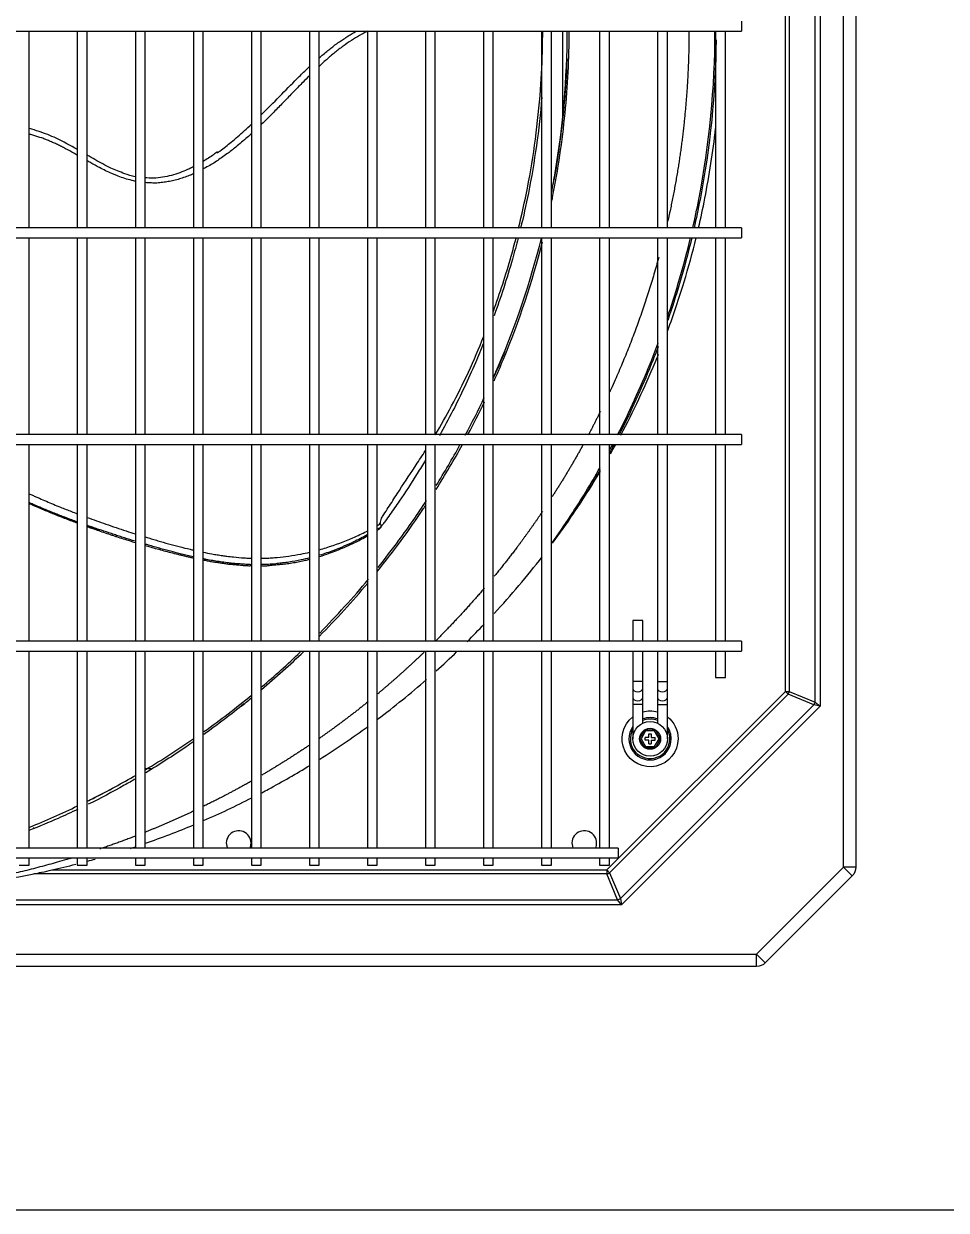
# Model space of a CAD drawing. Header units: millimetres. Extents: x 0 to 504600, y 0 to 118800.
# Drawn here: x 433801 to 434174.6, y 47238.4 to 47719.1 of the extents above; entities that cross this region are included whole.
import ezdxf

# ---------------------------------------------------------------- set-up
doc = ezdxf.new("R2010")
doc.units = ezdxf.units.MM
doc.header["$LTSCALE"] = 200
doc.layers.add('LG-AIRCON', color=240, linetype='Continuous')

# ---------------------------------------------------------------- blocks, each defined once
blk = doc.blocks.new('NEWUXB+UXA 1')
at = {"layer": 'LG-AIRCON', "color": 0}
for p, q in [((1547.77, 39.98), (1547.77, 721.54)), ((1552.77, 721.54), (1552.77, 39.98)), ((1536.25, 106.81), (1536.25, 654.71)), ((1538.37, 656.24), (1538.37, 105.28)), ((1524.22, 111.14), (1524.22, 650.37)), ((1525.77, 650.37), (1525.77, 111.14)), ((1506.43, 382.76), (1506.43, 380.76)), ((1506.43, 380.76), (1506.43, 378.76)), ((667.01, 378.76), (1506.43, 378.76)), ((1217.92, 299.01), (1217.92, 378.76)), ((1237.42, 378.76), (1237.42, 299.01)), ((1241.42, 299.01), (1241.42, 378.76)), ((1260.92, 378.76), (1260.92, 299.01)), ((1264.92, 299.01), (1264.92, 378.76)), ((1284.42, 378.76), (1284.42, 299.01)), ((1288.42, 299.01), (1288.42, 378.76)), ((1307.92, 378.76), (1307.92, 299.01)), ((1311.92, 299.01), (1311.92, 378.76)), ((1331.42, 378.76), (1331.42, 299.01)), ((1335.42, 299.01), (1335.42, 378.76)), ((1350.77, 378.58), (1350.77, 378.76)), ((1354.92, 378.76), (1354.92, 299.01)), ((1358.92, 299.01), (1358.92, 378.76)), ((1378.42, 378.76), (1378.42, 299.01)), ((1382.42, 299.01), (1382.42, 378.76)), ((1401.92, 378.76), (1401.92, 299.01)), ((1405.92, 299.01), (1405.92, 378.76)), ((1425.42, 378.76), (1425.42, 299.01)), ((1429.42, 299.01), (1429.42, 378.76)), ((1433.92, 378.76), (1433.92, 344.57)), ((1448.92, 378.76), (1448.92, 299.01)), ((1452.92, 299.01), (1452.92, 378.76)), ((1472.42, 378.76), (1472.42, 299.01)), ((1476.42, 299.01), (1476.42, 378.76)), ((1495.92, 378.76), (1495.92, 299.01)), ((1499.92, 299.01), (1499.92, 378.76)), ((1506.43, 299.01), (667.01, 299.01)), ((1506.43, 299.01), (1506.43, 297.01)), ((667.01, 295.01), (1506.43, 295.01)), ((1217.92, 215.26), (1217.92, 295.02)), ((1237.42, 295.02), (1237.42, 215.26)), ((1241.42, 215.26), (1241.42, 295.02)), ((1260.92, 295.02), (1260.92, 215.26)), ((1264.92, 215.26), (1264.92, 295.02)), ((1284.42, 295.02), (1284.42, 215.26)), ((1288.42, 215.26), (1288.42, 295.02)), ((1307.92, 295.02), (1307.92, 215.26)), ((1311.92, 215.26), (1311.92, 295.02)), ((1331.42, 295.02), (1331.42, 215.26)), ((1335.42, 215.26), (1335.42, 295.02)), ((1354.92, 295.02), (1354.92, 215.26)), ((1358.92, 215.26), (1358.92, 295.02)), ((1378.42, 295.02), (1378.42, 215.26)), ((1382.42, 215.26), (1382.42, 295.02)), ((1401.92, 295.02), (1401.92, 215.26)), ((1405.92, 215.26), (1405.92, 295.02)), ((1425.42, 295.02), (1425.42, 215.26)), ((1429.42, 215.26), (1429.42, 295.02)), ((1448.92, 295.02), (1448.92, 215.26)), ((1452.92, 215.26), (1452.92, 295.02)), ((1472.42, 295.01), (1472.42, 215.26)), ((1476.42, 215.26), (1476.42, 295.01)), ((1495.92, 295.01), (1495.92, 215.26)), ((1499.92, 215.26), (1499.92, 295.01)), ((1506.43, 297.01), (1506.43, 295.01)), ((1506.43, 215.26), (667.01, 215.26)), ((1506.43, 215.26), (1506.43, 213.26)), ((1506.43, 213.26), (1506.43, 211.26)), ((667.01, 211.26), (1506.43, 211.26)), ((1217.92, 131.52), (1217.92, 211.26)), ((1237.42, 211.26), (1237.42, 131.52)), ((1241.42, 131.52), (1241.42, 211.26)), ((1260.92, 211.26), (1260.92, 131.52)), ((1264.92, 131.52), (1264.92, 211.26)), ((1284.42, 211.26), (1284.42, 131.52)), ((1288.42, 131.52), (1288.42, 211.26)), ((1307.92, 211.26), (1307.92, 131.52)), ((1311.92, 131.52), (1311.92, 211.26)), ((1331.42, 211.26), (1331.42, 131.52)), ((1335.42, 131.52), (1335.42, 211.26)), ((1354.92, 211.26), (1354.92, 131.52)), ((1358.92, 131.52), (1358.92, 211.26)), ((1378.42, 211.26), (1378.42, 131.52)), ((1382.42, 131.52), (1382.42, 211.26)), ((1401.92, 211.26), (1401.92, 131.52)), ((1405.92, 131.52), (1405.92, 211.26)), ((1425.42, 211.26), (1425.42, 131.52)), ((1429.42, 131.52), (1429.42, 211.26)), ((1448.92, 211.26), (1448.92, 131.52)), ((1452.92, 131.52), (1452.92, 211.26)), ((1472.42, 211.26), (1472.42, 131.51)), ((1476.42, 131.51), (1476.42, 211.26)), ((1495.92, 211.26), (1495.92, 131.51)), ((1499.92, 131.51), (1499.92, 211.26)), ((1462.42, 139.96), (1462.42, 131.51)), ((1466.42, 139.96), (1462.42, 139.96)), ((1466.42, 131.51), (1466.42, 139.96)), ((1506.43, 131.51), (667.01, 131.51)), ((1506.43, 131.51), (1506.43, 129.51)), ((667.01, 127.51), (1506.43, 127.51)), ((1217.92, 47.76), (1217.92, 127.51)), ((1237.42, 127.51), (1237.42, 47.76)), ((1241.42, 47.76), (1241.42, 127.51)), ((1260.92, 127.51), (1260.92, 47.76)), ((1264.92, 47.76), (1264.92, 127.51)), ((1284.42, 127.51), (1284.42, 47.76)), ((1288.42, 47.76), (1288.42, 127.51)), ((1307.92, 127.51), (1307.92, 47.76)), ((1311.92, 47.76), (1311.92, 127.51)), ((1331.42, 127.51), (1331.42, 47.76)), ((1335.42, 47.76), (1335.42, 127.51)), ((1354.92, 127.51), (1354.92, 47.76)), ((1358.92, 47.76), (1358.92, 127.51)), ((1378.42, 127.51), (1378.42, 47.76)), ((1382.42, 47.76), (1382.42, 127.51)), ((1401.92, 127.51), (1401.92, 47.76)), ((1405.92, 47.76), (1405.92, 127.51)), ((1425.42, 127.51), (1425.42, 47.76)), ((1429.42, 47.76), (1429.42, 127.51)), ((1448.92, 127.51), (1448.92, 47.76)), ((1452.92, 47.76), (1452.92, 127.51)), ((1462.42, 127.51), (1462.42, 115.26)), ((1466.42, 115.26), (1466.42, 127.51)), ((1472.42, 127.51), (1472.42, 115.26)), ((1476.42, 115.26), (1476.42, 127.51)), ((1495.92, 127.51), (1495.92, 116.85)), ((1499.92, 116.85), (1499.92, 127.51)), ((1506.43, 129.51), (1506.43, 127.51)), ((1495.92, 116.85), (1499.92, 116.85)), ((1451.94, 38.87), (1524.22, 111.14)), ((1466.42, 115.26), (1462.42, 115.26)), ((1462.42, 115.26), (1462.42, 112.43)), ((1462.42, 112.43), (1462.42, 108.77)), ((1466.42, 112.43), (1466.42, 115.26)), ((1466.42, 108.77), (1466.42, 112.43)), ((1466.42, 112.43), (1466.42, 112.43)), ((1472.42, 115.26), (1476.42, 115.26)), ((1472.42, 115.26), (1472.42, 112.43)), ((1472.42, 112.43), (1472.42, 108.77)), ((1476.42, 112.43), (1476.42, 115.26)), ((1476.42, 108.77), (1476.42, 112.43)), ((1524.22, 111.14), (1525.32, 110.04)), ((1524.22, 111.14), (1525.77, 111.14)), ((1525.77, 111.14), (1536.25, 106.81)), ((1525.32, 110.04), (1453.04, 37.77)), ((1462.42, 108.77), (1462.42, 105.94)), ((1462.42, 105.94), (1462.42, 92.01)), ((1466.42, 105.94), (1462.42, 105.94)), ((1466.42, 108.77), (1466.42, 108.77)), ((1466.42, 105.94), (1466.42, 108.77)), ((1466.42, 98.33), (1466.42, 105.94)), ((1472.42, 108.77), (1472.42, 105.94)), ((1472.42, 105.94), (1472.42, 98.33)), ((1472.42, 105.94), (1476.42, 105.94)), ((1476.42, 105.94), (1476.42, 108.77)), ((1476.42, 92.01), (1476.42, 105.94)), ((1535.79, 105.71), (1525.32, 110.04)), ((1536.25, 106.81), (1538.37, 105.28)), ((1457.38, 27.29), (1535.79, 105.71)), ((1538.37, 105.28), (1457.8, 24.72)), ((1538.37, 105.28), (1535.79, 105.71)), ((1465.17, 92.01), (1467.3, 95.69)), ((1467.3, 88.33), (1465.17, 92.01)), ((1465.17, 92.01), (1465.75, 92.01)), ((1467.59, 95.19), (1465.75, 92.01)), ((1465.75, 92.01), (1467.59, 88.83)), ((1467.3, 95.69), (1471.55, 95.69)), ((1467.3, 95.69), (1467.59, 95.19)), ((1468.92, 92.51), (1467.42, 92.51)), ((1467.42, 91.51), (1467.42, 92.51)), ((1468.92, 91.51), (1467.42, 91.51)), ((1471.26, 95.19), (1467.59, 95.19)), ((1468.92, 92.51), (1468.92, 94.01)), ((1468.92, 94.01), (1469.92, 94.01)), ((1468.92, 90.01), (1468.92, 91.51)), ((1469.92, 94.01), (1469.92, 92.51)), ((1469.92, 92.51), (1471.42, 92.51)), ((1469.92, 91.51), (1469.92, 90.01)), ((1469.92, 91.51), (1471.42, 91.51)), ((1471.26, 95.19), (1471.55, 95.69)), ((1473.1, 92.01), (1471.26, 95.19)), ((1471.26, 88.83), (1473.1, 92.01)), ((1471.42, 91.51), (1471.42, 92.51)), ((1471.55, 95.69), (1473.67, 92.01)), ((1473.67, 92.01), (1471.55, 88.33)), ((1473.1, 92.01), (1473.67, 92.01)), ((1467.3, 88.33), (1467.59, 88.83)), ((1471.55, 88.33), (1467.3, 88.33)), ((1467.59, 88.83), (1471.26, 88.83)), ((1468.92, 90.01), (1469.92, 90.01)), ((1471.26, 88.83), (1471.55, 88.33)), ((1264.92, 79.94), (1267.3, 79.94)), ((1219.67, 56.06), (1219.67, 55.94)), ((1456.43, 47.76), (717.01, 47.76)), ((717.01, 43.76), (1456.43, 43.76)), ((1217.92, 40.85), (1217.92, 43.77)), ((1237.42, 43.77), (1237.42, 40.85)), ((1241.42, 40.85), (1241.42, 43.77)), ((1260.92, 43.77), (1260.92, 40.85)), ((1264.92, 40.85), (1264.92, 43.77)), ((1284.42, 43.77), (1284.42, 40.85)), ((1288.42, 40.85), (1288.42, 43.77)), ((1307.92, 43.77), (1307.92, 40.85)), ((1311.92, 40.85), (1311.92, 43.77)), ((1331.42, 43.77), (1331.42, 40.85)), ((1335.42, 40.85), (1335.42, 43.77)), ((1354.92, 43.77), (1354.92, 40.85)), ((1358.92, 40.85), (1358.92, 43.77)), ((1378.42, 43.77), (1378.42, 40.85)), ((1382.42, 40.85), (1382.42, 43.77)), ((1401.92, 43.77), (1401.92, 40.85)), ((1405.92, 40.85), (1405.92, 43.77)), ((1425.42, 43.77), (1425.42, 40.85)), ((1429.42, 40.85), (1429.42, 43.77)), ((1448.92, 43.77), (1448.92, 40.85)), ((1452.92, 40.85), (1452.92, 43.77)), ((1456.43, 47.76), (1456.43, 45.76)), ((1456.43, 45.76), (1456.43, 43.76)), ((1213.92, 40.85), (1217.92, 40.85)), ((1227.1, 38.87), (1451.94, 38.87)), ((1237.42, 40.85), (1241.42, 40.85)), ((1260.92, 40.85), (1264.92, 40.85)), ((1284.42, 40.85), (1288.42, 40.85)), ((1307.92, 40.85), (1311.92, 40.85)), ((1331.42, 40.85), (1335.42, 40.85)), ((1354.92, 40.85), (1358.92, 40.85)), ((1378.42, 40.85), (1382.42, 40.85)), ((1401.92, 40.85), (1405.92, 40.85)), ((1425.42, 40.85), (1429.42, 40.85)), ((1448.92, 40.85), (1452.92, 40.85)), ((1451.94, 38.87), (1451.94, 37.32)), ((1451.94, 38.87), (1453.04, 37.77)), ((1512.56, 4.76), (1547.77, 39.98)), ((1551.31, 36.44), (1547.77, 39.98)), ((1552.77, 39.98), (1547.77, 39.98)), ((1451.94, 37.32), (1219.81, 37.32)), ((1456.28, 26.84), (1451.94, 37.32)), ((1453.04, 37.77), (1457.38, 27.29)), ((1551.31, 36.44), (1516.09, 1.22)), ((1457.8, 24.72), (715.64, 24.72)), ((717.16, 26.84), (1456.28, 26.84)), ((1457.8, 24.72), (1456.28, 26.84)), ((1457.38, 27.29), (1457.8, 24.72)), ((661.12, 4.76), (1512.56, 4.76)), ((1516.09, 1.22), (1512.56, 4.76)), ((1512.56, -0.24), (1512.56, 4.76)), ((1512.56, -0.24), (661.12, -0.24))]:
    blk.add_line(p, q, dxfattribs=at)
for radius in [7, 4.25, 4.25]:
    blk.add_circle((1469.42, 92.01), radius, dxfattribs=at)
at = {"layer": 'LG-AIRCON', "color": 0, "extrusion": (0, 0, -1)}
for centre, radius, start, end in [((-1469.42, 92.01), 11.33, 74.6494, 105.3562), ((-1469.42, 92.01), 11.33, 180, 51.8513), ((-1469.42, 92.01), 11.33, 128.1545, 180), ((-1547.77, 39.98), 5, 180, 225), ((-1512.56, 4.76), 5, 225, 270)]:
    blk.add_arc(centre, radius, start, end, dxfattribs=at)
at = {"layer": 'LG-AIRCON', "color": 0}
for centre, radius, start, end in [((1469.42, 92.01), 8.57, 144.8101, 0), ((1469.42, 92.01), 8.57, 69.5025, 110.5031), ((1469.42, 92.01), 8, 67.978, 112.0273), ((1469.42, 92.01), 8.57, 0, 35.1956), ((1469.42, 92.01), 8, 151.048, 0), ((1469.42, 92.01), 8, 0, 28.9576), ((1302.77, 49.76), 5, 0, 203.5742), ((1442.77, 49.76), 5, 0, 203.5742), ((1302.77, 49.76), 5, 336.4198, 0), ((1442.77, 49.76), 5, 336.4198, 0)]:
    blk.add_arc(centre, radius, start, end, dxfattribs=at)
for centre, major_axis, ratio, start_param, end_param in [((1464.42, 112.43), (2, 0), 0.707107, 3.141688, 6.283185), ((1474.42, 112.43), (-2, 0), 0.707107, 0, 3.141582), ((1524.22, 111.14), (0.84, 2.03), 0.678598, 4.438375, 4.986403), ((1464.42, 108.77), (2, 0), 0.707107, 3.141688, 6.283185), ((1474.42, 108.77), (-2, 0), 0.707107, 0, 3.141582), ((1534.69, 106.81), (0.84, 2.03), 0.678598, 4.438375, 4.986403), ((1451.94, 38.87), (2.03, 0.84), 0.678598, 4.438375, 4.986403), ((1456.28, 28.39), (2.03, 0.84), 0.678598, 4.438375, 4.986403)]:
    blk.add_ellipse(centre, major_axis=major_axis, ratio=ratio, start_param=start_param, end_param=end_param, dxfattribs=at)
for points, degree, knots in [([(1354.9, 378.69), (1354.69, 378.58), (1353.93, 378.16), (1351.99, 377.15), (1349.2, 375.42), (1346.42, 373.61), (1344.2, 372), (1342.56, 370.67), (1340.85, 369.33), (1338.55, 367.41), (1336.7, 365.68), (1335.39, 364.47), (1335.19, 364.28)], 3, [0, 0, 0, 0, 0.027943, 0.10421, 0.260821, 0.424514, 0.509308, 0.596234, 0.685433, 0.776919, 0.966618, 1, 1, 1, 1]), ([(1335.32, 367.85), (1335.87, 368.34), (1337.06, 369.38), (1338.79, 370.74), (1340.53, 372.13), (1341.9, 373.23), (1343.1, 374.06), (1344.27, 374.84), (1345.72, 375.78), (1347.45, 376.95), (1349.08, 377.93), (1350.17, 378.49), (1350.63, 378.73)], 3, [0, 0, 0, 0, 0.119842, 0.254635, 0.356402, 0.474349, 0.53404, 0.591346, 0.699699, 0.80695, 0.918859, 1, 1, 1, 1]), ([(1416.14, 298.85), (1417.47, 304.23), (1421.53, 322.64), (1424.81, 347.28), (1425.83, 368.68), (1425.92, 376.6), (1425.92, 378.72)], 3, [0, 0, 0, 0, 0.209256, 0.70895, 0.922499, 1, 1, 1, 1]), ([(1429.52, 309.39), (1429.67, 310.09), (1432.08, 322.01), (1435.51, 345.07), (1436.64, 367.64), (1436.67, 378.76)], 3, [0, 0, 0, 0, 0.030497, 0.522381, 1, 1, 1, 1]), ([(1429.52, 313.31), (1430.04, 315.97), (1430.52, 318.64), (1434.18, 340.29), (1435.82, 359.52), (1435.87, 378.76)], 3, [0, 0, 0, 0, 0.123641, 0.123641, 1, 1, 1, 1]), ([(1485.18, 378.78), (1485.12, 359.94), (1483.22, 341.92), (1481.27, 323.31), (1476.95, 303.36), (1476.58, 301.75)], 2, [0, 0, 0, 0.476293, 0.476293, 0.957641, 1, 1, 1]), ([(1486.71, 298.95), (1487.59, 302.78), (1488.4, 306.62), (1493.5, 332.97), (1495.69, 355.74), (1495.68, 378.76)], 3, [0, 0, 0, 0, 0.145944, 0.145944, 1, 1, 1, 1]), ([(1496.17, 375.19), (1495.95, 353.37), (1493.77, 331.78), (1488.9, 306.59), (1488.09, 302.76), (1487.23, 298.95)], 3, [0, 0, 0, 0, 0.847951, 0.847951, 1, 1, 1, 1]), ([(1435.71, 367.8), (1435.48, 360.98), (1434.55, 346.46), (1432.44, 329.95), (1430.83, 320.44), (1430.51, 318.63)], 3, [0, 0, 0, 0, 0.418794, 0.889529, 1, 1, 1, 1]), ([(1311.93, 344.82), (1314.43, 347.27), (1319.23, 352.16), (1324.63, 357.65), (1328.21, 361.22), (1329.83, 362.82), (1330.89, 363.81), (1331.35, 364.24)], 3, [0, 0, 0, 0, 0.385626, 0.753213, 0.842552, 0.93214, 1, 1, 1, 1]), ([(1331.29, 360.52), (1330.47, 359.7), (1328.45, 357.66), (1325.22, 354.38), (1321.63, 350.6), (1317.91, 346.82), (1314.79, 343.64), (1312.77, 341.7), (1312.03, 341), (1311.95, 340.92)], 3, [0, 0, 0, 0, 0.125555, 0.309825, 0.499209, 0.692755, 0.88888, 0.987499, 1, 1, 1, 1]), ([(1425.54, 351.82), (1424.47, 338.74), (1421.96, 320.91), (1418.11, 303.55), (1416.97, 298.85)], 3, [0, 0, 0, 0, 0.72671, 1, 1, 1, 1]), ([(1237.47, 330.73), (1234.64, 332.35), (1229.63, 335.14), (1222.98, 337.77), (1219.28, 338.87), (1217.95, 339.21)], 3, [0, 0, 0, 0, 0.458843, 0.806234, 1, 1, 1, 1]), ([(1237.44, 328.45), (1236.96, 328.73), (1235.39, 329.62), (1233.27, 330.79), (1231.06, 331.92), (1229.45, 332.76), (1227.82, 333.49), (1226.2, 334.17), (1224.61, 334.85), (1222.48, 335.62), (1220.33, 336.27), (1218.65, 336.77), (1218.03, 336.91), (1217.95, 336.93)], 3, [0, 0, 0, 0, 0.077204, 0.254342, 0.340841, 0.425858, 0.509543, 0.591788, 0.672639, 0.752568, 0.90997, 0.988258, 1, 1, 1, 1]), ([(1307.96, 337.17), (1307.4, 336.66), (1306.08, 335.47), (1303.93, 333.67), (1301.22, 331.39), (1298.56, 329.28), (1295.87, 327.46), (1293.76, 325.98), (1291.62, 324.6), (1289.82, 323.62), (1288.77, 323.07), (1288.46, 322.91)], 3, [0, 0, 0, 0, 0.094024, 0.221201, 0.347613, 0.535124, 0.642971, 0.749438, 0.854421, 0.957762, 1, 1, 1, 1]), ([(1293.9, 329.24), (1293.91, 329.25), (1294.34, 329.54), (1295.58, 330.4), (1297.51, 331.92), (1299.9, 333.91), (1302.47, 335.99), (1305.19, 338.44), (1307.02, 340.14), (1307.96, 341.01)], 3, [0, 0, 0, 0, 0.002858, 0.08431, 0.248695, 0.400985, 0.592605, 0.790616, 1, 1, 1, 1]), ([(1489.05, 299.01), (1489.97, 302.98), (1490.82, 306.97), (1493.44, 320.35), (1494.89, 329.76), (1495.94, 339.22)], 3, [0, 0, 0, 0, 0.299326, 0.299326, 1, 1, 1, 1]), ([(1260.9, 319.74), (1259.45, 320.03), (1256.98, 320.75), (1253.75, 322.06), (1250.76, 323.3), (1246.68, 325.44), (1243.51, 327.24), (1241.42, 328.45)], 3, [0, 0, 0, 0, 0.208732, 0.356653, 0.488303, 0.660296, 1, 1, 1, 1]), ([(1294.25, 329.85), (1293.72, 329.44), (1291.84, 328.06), (1289.87, 326.78), (1288.43, 325.92)], 3, [0, 0, 0, 0, 0.28577, 1, 1, 1, 1]), ([(1260.91, 317.89), (1260.9, 317.89), (1260.42, 318), (1259.01, 318.37), (1256.68, 318.94), (1254.45, 319.76), (1252.71, 320.49), (1251, 321.19), (1248.87, 322.14), (1246.95, 323.17), (1245.52, 323.9), (1244.32, 324.53), (1242.95, 325.3), (1241.88, 325.9), (1241.4, 326.18)], 3, [0, 0, 0, 0, 0.000307, 0.069625, 0.205797, 0.339553, 0.402552, 0.471291, 0.600394, 0.730439, 0.778613, 0.826604, 0.921935, 1, 1, 1, 1]), ([(1284.46, 323.74), (1283.93, 323.47), (1281.36, 322.23), (1276.44, 320.35), (1270.54, 319.07), (1266.6, 319.17), (1265.16, 319.25), (1264.93, 319.26)], 3, [0, 0, 0, 0, 0.091078, 0.435961, 0.796088, 0.966556, 1, 1, 1, 1]), ([(1284.57, 320.94), (1283.97, 320.67), (1282.63, 320.12), (1280.49, 319.42), (1278.27, 318.62), (1276, 318.01), (1273.68, 317.68), (1271.41, 317.32), (1269.13, 317.11), (1266.96, 317.21), (1265.57, 317.28), (1264.94, 317.33)], 3, [0, 0, 0, 0, 0.100623, 0.222543, 0.342161, 0.459725, 0.575101, 0.688288, 0.799557, 0.908969, 1, 1, 1, 1]), ([(1405.93, 238.25), (1406.65, 239.88), (1407.36, 241.52), (1415.19, 259.91), (1421, 277.21), (1425.43, 294.86)], 3, [0, 0, 0, 0, 0.089342, 0.089342, 1, 1, 1, 1]), ([(1405.95, 265.25), (1408.58, 272.51), (1411.76, 282.35), (1414.5, 292.41), (1415.14, 294.88)], 3, [0, 0, 0, 0, 0.755195, 1, 1, 1, 1]), ([(1415.97, 294.88), (1415.24, 292.03), (1412.34, 281.32), (1408.94, 270.85), (1406.2, 263.32)], 3, [0, 0, 0, 0, 0.264623, 1, 1, 1, 1]), ([(1406.24, 237), (1407.54, 239.92), (1415.41, 258.21), (1421.7, 277.15), (1425.83, 293.33)], 3, [0, 0, 0, 0, 0.160817, 1, 1, 1, 1]), ([(1476.49, 262.87), (1478.03, 267.39), (1479.48, 271.95), (1482.65, 282.63), (1484.3, 288.79), (1485.79, 294.99)], 3, [0, 0, 0, 0, 0.430505, 0.430505, 1, 1, 1, 1]), ([(1486.3, 294.99), (1484.81, 288.76), (1483.16, 282.58), (1479.86, 271.45), (1478.26, 266.47), (1476.56, 261.54)], 3, [0, 0, 0, 0, 0.548613, 0.548613, 1, 1, 1, 1]), ([(1476.56, 257.41), (1478.96, 263.89), (1481.17, 270.45), (1484.97, 282.98), (1486.6, 288.94), (1488.08, 294.95)], 3, [0, 0, 0, 0, 0.529964, 0.529964, 1, 1, 1, 1]), ([(1472.91, 287.02), (1465.5, 259.81), (1453.36, 233.2), (1453.01, 232.43)], 2, [0, 0, 0, 0.971318, 1, 1, 1]), ([(1382.43, 215.21), (1384.67, 218.94), (1391.71, 231.36), (1398.11, 245.2), (1402.07, 255.09)], 3, [0, 0, 0, 0, 0.313026, 1, 1, 1, 1]), ([(1402, 252.33), (1400.91, 249.64), (1396.98, 240.22), (1390.98, 227.55), (1385.95, 218.1), (1384.12, 214.8)], 3, [0, 0, 0, 0, 0.20204, 0.712602, 1, 1, 1, 1]), ([(1456.28, 215.16), (1461.08, 224.54), (1465.46, 234.11), (1470.55, 246.68), (1471.65, 249.51), (1472.72, 252.35)], 3, [0, 0, 0, 0, 0.775972, 0.775972, 1, 1, 1, 1]), ([(1472.72, 250.92), (1471.8, 248.52), (1470.87, 246.14), (1465.97, 234.05), (1461.62, 224.52), (1456.85, 215.17)], 3, [0, 0, 0, 0, 0.196664, 0.196664, 1, 1, 1, 1]), ([(1410.59, 249.14), (1409.78, 247.13), (1408.95, 245.13), (1407.55, 241.84), (1406.98, 240.53), (1406.41, 239.23)], 3, [0, 0, 0, 0, 0.603583, 0.603583, 1, 1, 1, 1]), ([(1457.56, 215.06), (1462.67, 224.68), (1467.31, 234.5), (1471.95, 245.63), (1472.41, 246.76), (1472.87, 247.89)], 3, [0, 0, 0, 0, 0.898721, 0.898721, 1, 1, 1, 1]), ([(1360.11, 179.32), (1360.19, 179.67), (1360.36, 180.36), (1360.61, 181.36), (1361.07, 182.14), (1362.03, 183.55), (1364, 186.66), (1368.19, 193.16), (1372.99, 200.42), (1376.86, 206.3), (1378.26, 208.5), (1378.43, 208.76)], 3, [0, 0, 0, 0, 0.026574, 0.052398, 0.07684, 0.101042, 0.19778, 0.390665, 0.777166, 0.973059, 1, 1, 1, 1]), ([(1378.47, 204.98), (1377.35, 203.1), (1373.85, 197.38), (1369.13, 190.14), (1364.71, 183.77), (1362.6, 180.83), (1361.6, 179.45), (1361.1, 178.77), (1360.71, 178.23), (1360.46, 177.89), (1360.34, 177.72)], 3, [0, 0, 0, 0, 0.193011, 0.597473, 0.797642, 0.897669, 0.922678, 0.947762, 0.973571, 1, 1, 1, 1]), ([(1429.78, 171.36), (1432.35, 175.01), (1434.87, 178.7), (1441.48, 188.83), (1445.42, 195.31), (1449.14, 201.89)], 3, [0, 0, 0, 0, 0.370188, 0.370188, 1, 1, 1, 1]), ([(1429.85, 171.22), (1432.79, 175.18), (1435.65, 179.21), (1442.22, 188.9), (1445.86, 194.63), (1449.33, 200.45)], 3, [0, 0, 0, 0, 0.422833, 0.422833, 1, 1, 1, 1]), ([(1217.91, 191.31), (1218.36, 191.1), (1219.28, 190.68), (1220.66, 190.07), (1222.53, 189.25), (1224.88, 188.22), (1227.74, 187.02), (1231.13, 185.63), (1234.33, 184.38), (1236.59, 183.5), (1237.37, 183.2), (1237.4, 183.19)], 3, [0, 0, 0, 0, 0.070882, 0.143029, 0.215353, 0.360694, 0.507284, 0.65552, 0.881297, 0.995844, 1, 1, 1, 1]), ([(1237.41, 179.88), (1236.69, 180.15), (1234.7, 180.89), (1231.97, 181.9), (1229.82, 182.75), (1228.74, 183.17), (1228.04, 183.45), (1226.81, 183.93), (1225.05, 184.64), (1222.63, 185.65), (1220.39, 186.59), (1218.71, 187.32), (1218.05, 187.61), (1217.91, 187.67)], 3, [0, 0, 0, 0, 0.110249, 0.30429, 0.414663, 0.441856, 0.468899, 0.522804, 0.630661, 0.738484, 0.897586, 0.977321, 1, 1, 1, 1]), ([(1359.25, 161.47), (1362.13, 165.06), (1364.94, 168.72), (1371.57, 177.7), (1375.31, 183.08), (1378.89, 188.56)], 3, [0, 0, 0, 0, 0.412944, 0.412944, 1, 1, 1, 1]), ([(1217.84, 187.4), (1218.07, 187.29), (1219.07, 186.85), (1221.64, 185.74), (1224.75, 184.39), (1227.92, 183.13), (1231.11, 181.82), (1234.27, 180.63), (1236.62, 179.74), (1237.34, 179.47)], 3, [0, 0, 0, 0, 0.035831, 0.156082, 0.398998, 0.517715, 0.642232, 0.890087, 1, 1, 1, 1]), ([(1221.93, 185.52), (1220.95, 185.94), (1219.6, 186.53), (1218.26, 187.12), (1217.89, 187.28)], 3, [0, 0, 0, 0, 0.728195, 1, 1, 1, 1]), ([(1237.39, 179.45), (1236.65, 179.72), (1234.74, 180.42), (1232.23, 181.4), (1229.85, 182.29), (1227.99, 183.05), (1226.74, 183.55), (1226.09, 183.81)], 3, [0, 0, 0, 0, 0.196091, 0.504065, 0.667037, 0.825182, 1, 1, 1, 1]), ([(1359.03, 159.93), (1365.63, 168.11), (1372.14, 176.96), (1378.22, 186.1), (1378.48, 186.5)], 3, [0, 0, 0, 0, 0.956703, 1, 1, 1, 1]), ([(1425.85, 184.13), (1420.86, 176.71), (1415.48, 169.55), (1411.03, 163.63), (1406.3, 157.86)], 2, [0, 0, 0, 0.54354, 0.54354, 1, 1, 1]), ([(1241.1, 178.11), (1241.79, 177.86), (1243.25, 177.33), (1245.55, 176.53), (1248.05, 175.68), (1250.25, 174.95), (1252.03, 174.36), (1253.79, 173.77), (1256.02, 173.06), (1258.56, 172.29), (1260.18, 171.76), (1260.9, 171.54)], 3, [0, 0, 0, 0, 0.106636, 0.222153, 0.350225, 0.487307, 0.555402, 0.620328, 0.754292, 0.892522, 1, 1, 1, 1]), ([(1241.39, 181.7), (1243.92, 180.77), (1249.18, 178.91), (1255.68, 176.71), (1259.66, 175.43), (1260.89, 175.04)], 3, [0, 0, 0, 0, 0.392077, 0.811574, 1, 1, 1, 1]), ([(1260.89, 172.07), (1260.51, 172.18), (1258.7, 172.74), (1256.18, 173.54), (1253.36, 174.44), (1250.59, 175.34), (1247.84, 176.25), (1245.12, 177.16), (1243.2, 177.83), (1241.96, 178.26), (1241.39, 178.46)], 3, [0, 0, 0, 0, 0.058131, 0.276801, 0.38489, 0.492081, 0.703222, 0.807686, 0.911908, 1, 1, 1, 1]), ([(1246.57, 176.22), (1246.5, 176.24), (1245.17, 176.7), (1243.56, 177.24), (1242.02, 177.78), (1241.74, 177.88)], 3, [0, 0, 0, 0, 0.040327, 0.827368, 1, 1, 1, 1]), ([(1359.03, 178.43), (1359.16, 178.52), (1359.53, 178.79), (1359.88, 179.11), (1360.11, 179.32)], 3, [0, 0, 0, 0, 0.331104, 1, 1, 1, 1]), ([(1360.33, 177.71), (1360.36, 177.75), (1360.42, 177.86), (1360.49, 178.07), (1360.5, 178.4), (1360.41, 178.84), (1360.21, 179.15), (1360.11, 179.32)], 3, [0, 0, 0, 0, 0.102402, 0.258465, 0.466849, 0.719753, 1, 1, 1, 1]), ([(1264.91, 173.79), (1265.17, 173.72), (1266.14, 173.42), (1267.83, 172.91), (1270.72, 172.05), (1275.79, 170.6), (1280.6, 169.36), (1283.97, 168.58), (1284.4, 168.48)], 3, [0, 0, 0, 0, 0.039194, 0.150797, 0.262751, 0.486275, 0.933521, 1, 1, 1, 1]), ([(1335.54, 168.63), (1336.43, 168.88), (1341.24, 170.29), (1347.67, 172.76), (1352.92, 175.21), (1354.82, 176.17), (1354.94, 176.23)], 3, [0, 0, 0, 0, 0.121266, 0.668621, 0.979814, 1, 1, 1, 1]), ([(1355.03, 174.71), (1354.97, 174.67), (1353.11, 173.66), (1348.74, 171.42), (1343.19, 169.01), (1338.47, 167.3), (1336.53, 166.67), (1335.56, 166.38)], 3, [0, 0, 0, 0, 0.010582, 0.321113, 0.730476, 0.868185, 1, 1, 1, 1]), ([(1335.56, 165.87), (1336.89, 166.27), (1340.32, 167.42), (1346, 169.7), (1351.14, 172.14), (1354.18, 173.82), (1355.07, 174.31)], 3, [0, 0, 0, 0, 0.181912, 0.480052, 0.847521, 1, 1, 1, 1]), ([(1284.41, 165.75), (1283.58, 165.94), (1282, 166.31), (1279.67, 166.86), (1276.67, 167.6), (1273.7, 168.39), (1270.73, 169.19), (1268.51, 169.82), (1266.56, 170.39), (1265.35, 170.75), (1264.87, 170.89)], 3, [0, 0, 0, 0, 0.126783, 0.241423, 0.355835, 0.584275, 0.698035, 0.812172, 0.926337, 1, 1, 1, 1]), ([(1264.92, 170.37), (1265.59, 170.17), (1267.17, 169.68), (1269.71, 168.98), (1272.48, 168.24), (1275.27, 167.45), (1277.39, 166.96), (1278.81, 166.6), (1279.74, 166.37), (1280.9, 166.09), (1282.32, 165.76), (1283.48, 165.5), (1284.18, 165.35), (1284.39, 165.3)], 3, [0, 0, 0, 0, 0.10459, 0.246966, 0.391127, 0.532434, 0.678968, 0.715286, 0.750993, 0.821695, 0.893543, 0.967312, 1, 1, 1, 1]), ([(1288.37, 167.62), (1289.53, 167.37), (1291.42, 166.99), (1294.06, 166.56), (1296.11, 166.25), (1298.3, 165.92), (1301.23, 165.6), (1304.31, 165.33), (1306.74, 165.2), (1307.7, 165.17), (1307.93, 165.17)], 3, [0, 0, 0, 0, 0.1808, 0.293517, 0.405944, 0.495664, 0.629909, 0.853203, 0.965022, 1, 1, 1, 1]), ([(1288.4, 164.49), (1288.94, 164.38), (1290.08, 164.13), (1291.79, 163.82), (1293.52, 163.57), (1295.15, 163.35), (1296.46, 163.14), (1297.48, 162.97), (1298.49, 162.79), (1299.71, 162.7), (1301.22, 162.62), (1302.69, 162.5), (1304.23, 162.32), (1305.7, 162.16), (1306.97, 162.15), (1307.7, 162.16), (1307.92, 162.16)], 3, [0, 0, 0, 0, 0.08446, 0.176629, 0.264484, 0.350261, 0.426297, 0.466946, 0.507498, 0.582256, 0.653111, 0.737321, 0.806024, 0.888492, 0.966184, 1, 1, 1, 1]), ([(1307.93, 162.56), (1307.58, 162.57), (1306.45, 162.61), (1304.58, 162.79), (1302.3, 162.91), (1300.34, 163.02), (1298.72, 163.28), (1296.98, 163.52), (1294.82, 163.78), (1292.23, 164.17), (1290.35, 164.56), (1289.16, 164.79), (1288.75, 164.86), (1288.5, 164.91), (1288.41, 164.93)], 3, [0, 0, 0, 0, 0.054776, 0.173369, 0.287928, 0.402412, 0.470581, 0.53763, 0.669358, 0.801948, 0.936542, 0.961476, 0.986316, 1, 1, 1, 1]), ([(1311.93, 162.17), (1312.18, 162.16), (1312.7, 162.13), (1313.65, 162.07), (1314.88, 162.2), (1316.52, 162.41), (1318.29, 162.6), (1320.36, 162.76), (1322.57, 163), (1325, 163.38), (1327.46, 163.83), (1329.63, 164.29), (1330.96, 164.6), (1331.5, 164.74)], 3, [0, 0, 0, 0, 0.035227, 0.076198, 0.146127, 0.2149, 0.311532, 0.401862, 0.521092, 0.648153, 0.778693, 0.909823, 1, 1, 1, 1]), ([(1311.95, 165.16), (1312.6, 165.16), (1314.01, 165.17), (1316.17, 165.29), (1319.23, 165.62), (1323.23, 166.01), (1327.6, 166.75), (1330.36, 167.34), (1331.55, 167.61)], 3, [0, 0, 0, 0, 0.09395, 0.203638, 0.315795, 0.550433, 0.803029, 1, 1, 1, 1]), ([(1331.56, 165.27), (1330.42, 164.99), (1327.68, 164.37), (1323.99, 163.69), (1320.71, 163.26), (1318.32, 162.97), (1316.43, 162.72), (1314.91, 162.69), (1313.53, 162.67), (1312.55, 162.64), (1311.96, 162.62)], 3, [0, 0, 0, 0, 0.189584, 0.447317, 0.579619, 0.685788, 0.799819, 0.858698, 0.91611, 1, 1, 1, 1]), ([(1402.3, 153.07), (1397.06, 146.92), (1387.17, 136.3), (1382.74, 131.86)], 2, [0, 0, 0, 0.563601, 1, 1, 1]), ([(1377.95, 127.16), (1371.43, 120.86), (1364.66, 114.98), (1361.92, 112.59), (1359.13, 110.27)], 2, [0, 0, 0, 0.714705, 0.714705, 1, 1, 1]), ([(1284.55, 90.87), (1283.54, 90.17), (1277.28, 85.86), (1270.78, 81.66), (1265.17, 78.27)], 3, [0, 0, 0, 0, 0.161451, 1, 1, 1, 1]), ([(1241.45, 66.73), (1242.32, 67.16), (1243.19, 67.6), (1249.86, 70.97), (1255.58, 74.06), (1261.21, 77.31)], 3, [0, 0, 0, 0, 0.130344, 0.130344, 1, 1, 1, 1]), ([(1312.14, 70.19), (1313.04, 70.66), (1313.94, 71.14), (1320.52, 74.68), (1326.1, 77.89), (1331.58, 81.24)], 3, [0, 0, 0, 0, 0.136647, 0.136647, 1, 1, 1, 1]), ([(1261.08, 75.84), (1259.55, 74.95), (1253.26, 71.34), (1246.79, 67.93), (1241.82, 65.47)], 3, [0, 0, 0, 0, 0.245604, 1, 1, 1, 1]), ([(1308.06, 74.95), (1305.62, 73.56), (1295.97, 68.29), (1288.64, 64.71)], 2, [0, 0, 0, 0.253845, 1, 1, 1]), ([(1237.61, 63.43), (1234.97, 62.18), (1228.54, 59.23), (1221.97, 56.48), (1218.08, 54.94)], 3, [0, 0, 0, 0, 0.412915, 1, 1, 1, 1]), ([(1235.15, 43.71), (1234.64, 43.56), (1206.47, 35.12), (1177.66, 31.25)], 2, [0, 0, 0, 0.017987, 1, 1, 1]), ([(1086.57, 30.45), (1097.79, 30.45), (1109.01, 30.45), (1125.83, 30.45), (1131.44, 30.45), (1142.65, 30.46), (1148.26, 30.44), (1165.08, 30.58), (1176.2, 31.18), (1198.17, 33.47), (1209.05, 35.14), (1219.81, 37.32)], 3, [0, 0, 0, 0, 0.25, 0.25, 0.375, 0.375, 0.5, 0.5, 0.75, 0.75, 1, 1, 1, 1])]:
    blk.add_open_spline(points, degree=degree, knots=knots, dxfattribs=at)
for points, degree in [([(1435.54, 363.46), (1435.23, 356.86), (1434.74, 350.27), (1434.06, 343.69)], 3), ([(1408.58, 244.48), (1407.73, 242.49), (1406.86, 240.51), (1405.98, 238.54)], 3), ([(1394.57, 215), (1397.26, 220.04), (1399.83, 225.14), (1402.28, 230.29)], 3), ([(1395.61, 215.26), (1397.93, 219.62), (1400.17, 224.04), (1402.3, 228.5)], 3), ([(1449.29, 224.64), (1446.9, 219.79), (1444.38, 215.03)], 2), ([(1382.71, 193.03), (1386.45, 198.97), (1390.02, 205.02), (1393.4, 211.18)], 3), ([(1382.77, 194.63), (1386.13, 200.01), (1389.35, 205.49), (1392.42, 211.05)], 3), ([(1442.24, 211.06), (1436.39, 200.38), (1429.81, 190.15)], 2), ([(1452.93, 208.77), (1453.37, 209.58), (1453.8, 210.4), (1454.24, 211.21)], 3), ([(1454.81, 211.23), (1454.21, 210.1), (1453.61, 208.96), (1453, 207.84)], 3), ([(1453.4, 207.48), (1454.07, 208.65), (1454.72, 209.83), (1455.37, 211.01)], 3), ([(1449.18, 200.94), (1446.46, 196.17), (1443.63, 191.44), (1440.68, 186.77)], 3), ([(1358.96, 176.58), (1359.28, 176.77), (1359.6, 176.96), (1359.92, 177.15)], 3), ([(1360.33, 177.7), (1359.93, 177.5), (1359.53, 177.29), (1359.09, 177.03)], 3), ([(1360.32, 177.7), (1359.92, 177.16)], 1), ([(1406.33, 142.82), (1413.14, 150.2), (1419.61, 157.85), (1425.73, 165.78)], 3), ([(1335.5, 133.61), (1342.31, 140.5), (1348.83, 147.66), (1355.05, 155.09)], 3), ([(1335.6, 134.85), (1342.49, 141.85), (1349.08, 149.13), (1355.35, 156.68)], 3), ([(1395.33, 131.43), (1397.68, 133.75), (1399.99, 136.11), (1402.27, 138.49)], 3), ([(1312.03, 113.01), (1317.41, 117.55), (1322.65, 122.26), (1327.74, 127.11)], 3), ([(1312.04, 111.98), (1317.9, 116.9), (1323.59, 122.02), (1329.11, 127.32)], 3), ([(1382.82, 119.56), (1385.64, 122.11), (1388.43, 124.71), (1391.17, 127.36)], 3), ([(1359.04, 99.93), (1365.83, 105.05), (1372.44, 110.41), (1378.85, 116.03)], 3), ([(1304.91, 106.13), (1299.69, 101.89), (1294.27, 97.78), (1288.67, 93.77)], 3), ([(1288.73, 94.96), (1295.32, 99.63), (1301.75, 104.53), (1308, 109.65)], 3), ([(1303.58, 105.07), (1305.04, 106.23), (1306.51, 107.4), (1307.96, 108.59)], 3), ([(1355.21, 107.05), (1345.6, 99.27), (1335.45, 92.2)], 2), ([(1335.68, 83.79), (1342.33, 88), (1348.83, 92.42), (1355.16, 97.05)], 3), ([(1264.92, 79.48), (1271.64, 83.47), (1278.22, 87.68), (1284.66, 92.11)], 3), ([(1331.56, 89.53), (1322.07, 83.11), (1312.13, 77.29)], 2), ([(1241.54, 66.73), (1244.61, 68.25), (1247.64, 69.81), (1250.66, 71.41)], 3), ([(1288.54, 58.87), (1295.15, 61.74), (1301.68, 64.82), (1308.13, 68.11)], 3), ([(1218.12, 56.24), (1224.68, 58.91), (1231.16, 61.77), (1237.54, 64.83)], 3), ([(1284.63, 62.78), (1274.96, 58.2), (1265.02, 54.21)], 2), ([(1264.98, 49.68), (1271.59, 51.98), (1278.12, 54.48), (1284.58, 57.19)], 3), ([(1261.07, 52.65), (1253.84, 49.84), (1246.48, 47.35)], 2), ([(1258.92, 47.63), (1259.6, 47.85), (1260.27, 48.07), (1260.94, 48.29)], 3), ([(1241.54, 42.44), (1242.6, 42.73), (1243.65, 43.02), (1244.7, 43.31)], 3), ([(1222.92, 37.96), (1224.31, 38.25), (1225.7, 38.56), (1227.1, 38.87)], 3), ([(1227.1, 38.87), (1230.36, 39.6), (1233.62, 40.38), (1236.85, 41.21)], 3), ([(1219.81, 37.32), (1220.84, 37.52), (1221.88, 37.74), (1222.92, 37.96)], 3)]:
    blk.add_open_spline(points, degree=degree, dxfattribs=at)

msp = doc.modelspace()

# ---------------------------------------------------------------- linework, layer by layer
at = {"layer": 'LG-AIRCON', "color": 8}
msp.add_lwpolyline([(431864.22, 48198.42), (434234.22, 48198.42), (434234.22, 47238.42), (431864.22, 47238.42)], close=True, dxfattribs=at)

# ---------------------------------------------------------------- block references
at = {"layer": 'LG-AIRCON', "color": 30}
msp.add_blockref('NEWUXB+UXA 1', (432585.24, 47337.41), dxfattribs=at)

doc.saveas('drawing.dxf')
